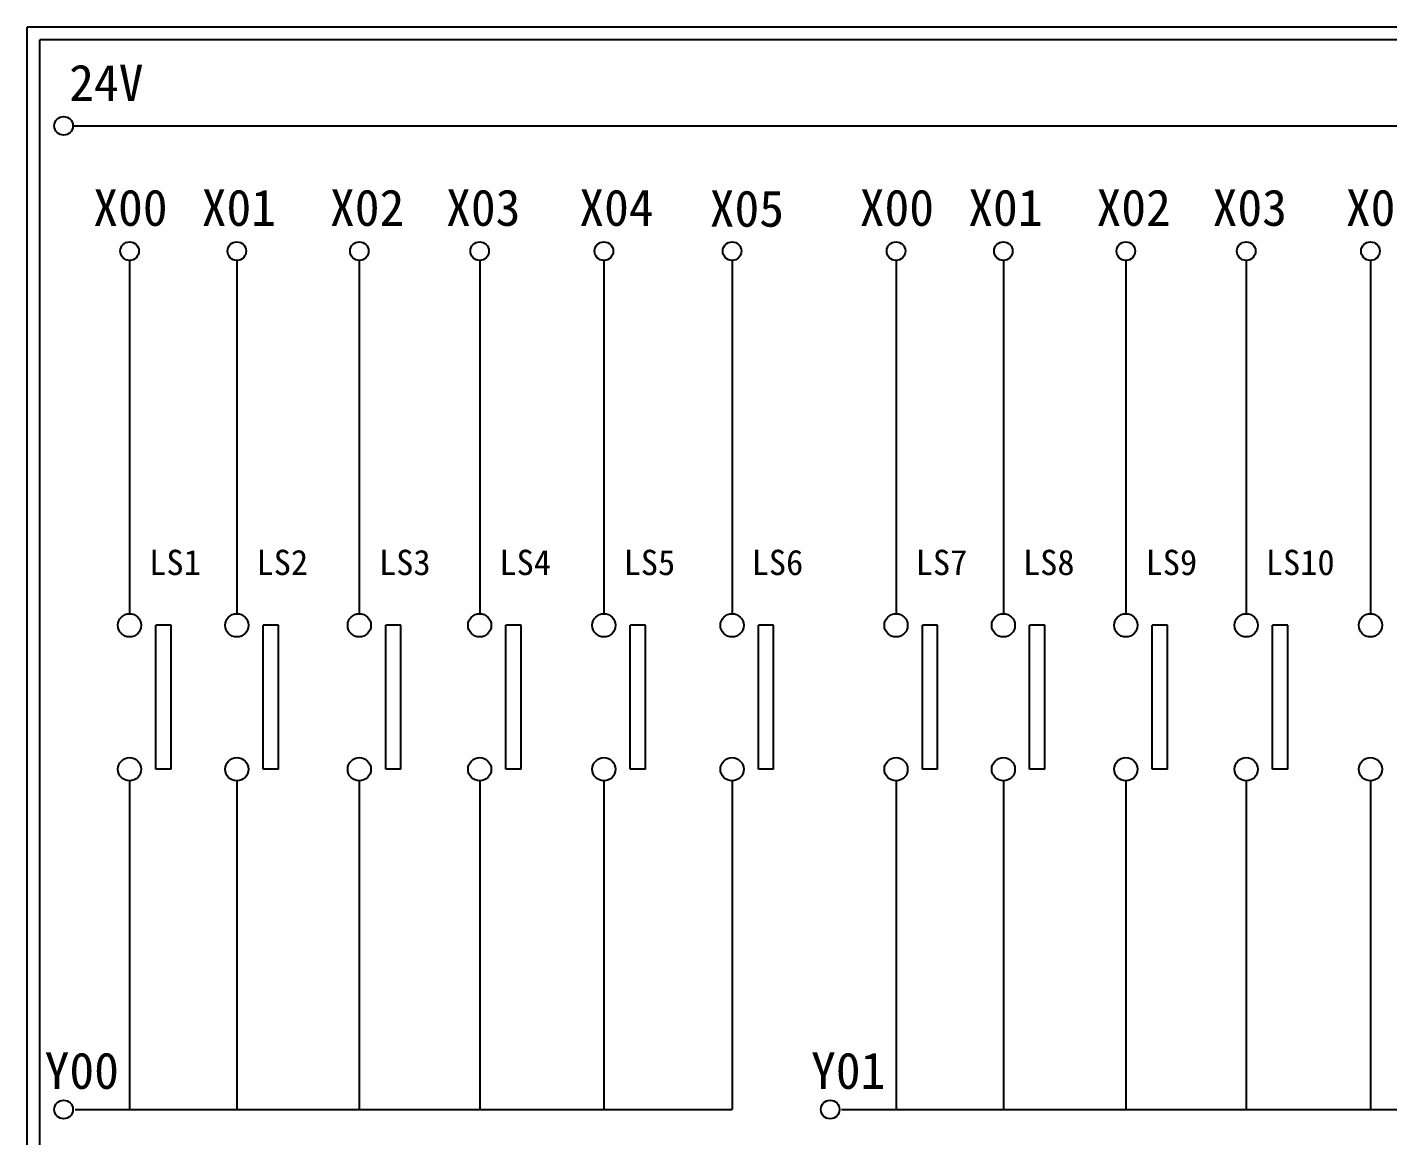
# Model space of a CAD drawing. Extents: x 325 to 612, y 3 to 207.
# Drawn here: x 325.3 to 459.8, y 97.4 to 207 of the extents above; entities that cross this region are included whole.
import ezdxf

# ---------------------------------------------------------------- set-up
doc = ezdxf.new("R2010")
doc.units = 0
doc.layers.get('0').update_dxf_attribs({"linetype": 'CONTINUOUS'})
doc.layers.add('圖框層', color=7, linetype='CONTINUOUS')
doc.layers.add('標尺寸層', color=3, linetype='CONTINUOUS')
doc.styles.add('STSL', font='kaiu.ttf')

msp = doc.modelspace()

# ---------------------------------------------------------------- linework, layer by layer
for p, q in [((339.54, 147.83), (338.04, 147.83)), ((350.15, 147.83), (348.64, 147.83)), ((362.26, 147.83), (360.76, 147.83)), ((374.16, 147.83), (372.65, 147.83)), ((386.44, 147.83), (384.94, 147.83)), ((399.1, 147.83), (397.6, 147.83)), ((415.32, 147.83), (413.82, 147.83)), ((425.92, 147.83), (424.42, 147.83)), ((438.04, 147.83), (436.53, 147.83)), ((449.93, 147.83), (448.43, 147.83)), ((339.54, 133.6), (338.04, 133.6)), ((350.15, 133.6), (348.64, 133.6)), ((362.26, 133.6), (360.76, 133.6)), ((374.16, 133.6), (372.65, 133.6)), ((386.44, 133.6), (384.94, 133.6)), ((399.1, 133.6), (397.6, 133.6)), ((415.32, 133.6), (413.82, 133.6)), ((425.92, 133.6), (424.42, 133.6)), ((438.04, 133.6), (436.53, 133.6)), ((449.93, 133.6), (448.43, 133.6))]:
    msp.add_line(p, q)
at = {"layer": '圖框層', "color": 7}
for p, q in [((612.32, 206.97), (325.32, 206.97)), ((325.32, 3), (325.32, 206.97)), ((611.07, 205.72), (326.57, 205.72)), ((326.57, 4.25), (326.57, 205.72))]:
    msp.add_line(p, q, dxfattribs=at)
at = {"layer": '標尺寸層', "color": 7}
for p, q in [((329.84, 197.22), (607.44, 197.22)), ((335.44, 183.91), (335.44, 148.99)), ((346.04, 183.91), (346.04, 148.99)), ((358.15, 183.91), (358.15, 148.99)), ((370.05, 183.91), (370.05, 148.99)), ((382.33, 183.91), (382.33, 148.99)), ((395, 183.91), (395, 148.99)), ((411.21, 183.91), (411.21, 148.99)), ((421.82, 183.91), (421.82, 148.99)), ((433.93, 183.91), (433.93, 148.99)), ((445.83, 183.91), (445.83, 148.99)), ((458.11, 183.91), (458.11, 148.99)), ((338.04, 133.6), (338.04, 147.83)), ((339.54, 133.6), (339.54, 147.83)), ((348.64, 133.6), (348.64, 147.83)), ((350.15, 133.6), (350.15, 147.83)), ((360.76, 133.6), (360.76, 147.83)), ((362.26, 133.6), (362.26, 147.83)), ((372.65, 133.6), (372.65, 147.83)), ((374.16, 133.6), (374.16, 147.83)), ((384.94, 133.6), (384.94, 147.83)), ((386.44, 133.6), (386.44, 147.83)), ((397.6, 133.6), (397.6, 147.83)), ((399.1, 133.6), (399.1, 147.83)), ((413.82, 133.6), (413.82, 147.83)), ((415.32, 133.6), (415.32, 147.83)), ((424.42, 133.6), (424.42, 147.83)), ((425.92, 133.6), (425.92, 147.83)), ((436.53, 133.6), (436.53, 147.83)), ((438.04, 133.6), (438.04, 147.83)), ((448.43, 133.6), (448.43, 147.83)), ((449.93, 133.6), (449.93, 147.83)), ((335.44, 132.45), (335.44, 99.96)), ((346.04, 132.46), (346.04, 99.96)), ((346.04, 132.45), (346.04, 99.96)), ((358.15, 132.46), (358.15, 99.96)), ((358.15, 132.45), (358.15, 99.96)), ((370.05, 132.46), (370.05, 99.96)), ((370.05, 132.45), (370.05, 99.96)), ((382.33, 132.46), (382.33, 99.96)), ((382.33, 132.45), (382.33, 99.96)), ((395, 132.46), (395, 99.96)), ((395, 132.45), (395, 99.96)), ((411.21, 132.45), (411.21, 99.96)), ((421.82, 132.46), (421.82, 99.96)), ((421.82, 132.45), (421.82, 99.96)), ((433.93, 132.46), (433.93, 99.96)), ((433.93, 132.45), (433.93, 99.96)), ((445.83, 132.46), (445.83, 99.96)), ((445.83, 132.45), (445.83, 99.96)), ((458.11, 132.46), (458.11, 99.96)), ((458.11, 132.45), (458.11, 99.96)), ((330.05, 99.96), (395, 99.96)), ((405.83, 99.96), (470.77, 99.96))]:
    msp.add_line(p, q, dxfattribs=at)
for centre, radius in [((328.92, 197.22), 0.92), ((335.44, 184.83), 0.92), ((346.04, 184.83), 0.92), ((358.15, 184.83), 0.92), ((370.05, 184.83), 0.92), ((382.33, 184.83), 0.92), ((395, 184.83), 0.92), ((411.21, 184.83), 0.92), ((421.82, 184.83), 0.92), ((433.93, 184.83), 0.92), ((445.83, 184.83), 0.92), ((458.11, 184.83), 0.92), ((335.44, 147.83), 1.15), ((346.04, 147.83), 1.15), ((358.15, 147.83), 1.15), ((370.05, 147.83), 1.15), ((382.33, 147.83), 1.15), ((395, 147.83), 1.15), ((411.21, 147.83), 1.15), ((421.82, 147.83), 1.15), ((433.93, 147.83), 1.15), ((445.83, 147.83), 1.15), ((458.11, 147.83), 1.15), ((335.44, 133.6), 1.15), ((346.04, 133.6), 1.15), ((358.15, 133.6), 1.15), ((370.05, 133.6), 1.15), ((382.33, 133.6), 1.15), ((395, 133.6), 1.15), ((411.21, 133.6), 1.15), ((421.82, 133.6), 1.15), ((433.93, 133.6), 1.15), ((445.83, 133.6), 1.15), ((458.11, 133.6), 1.15), ((328.92, 99.96), 0.92), ((404.7, 99.96), 0.92)]:
    msp.add_circle(centre, radius, dxfattribs=at)

# ---------------------------------------------------------------- texts
at = {"layer": '圖框層', "color": 4, "style": 'STSL'}
for s, height, p in [('24V', 3.6, (329.47, 199.68)), ('X00', 3.6, (331.85, 187.33)), ('X01', 3.6, (342.57, 187.33)), ('X02', 3.6, (355.25, 187.33)), ('X03', 3.6, (366.73, 187.33)), ('X04', 3.6, (379.9, 187.33)), ('X05', 3.6, (392.79, 187.24)), ('X00', 3.6, (407.62, 187.33)), ('X01', 3.6, (418.35, 187.33)), ('X02', 3.6, (431.03, 187.33)), ('X03', 3.6, (442.51, 187.33)), ('X04', 3.6, (455.68, 187.33)), ('LS1', 2.5, (337.38, 152.8)), ('LS2', 2.5, (347.99, 152.8)), ('LS3', 2.5, (360.1, 152.8)), ('LS4', 2.5, (372, 152.8)), ('LS5', 2.5, (384.28, 152.8)), ('LS6', 2.5, (396.94, 152.8)), ('LS7', 2.5, (413.16, 152.8)), ('LS8', 2.5, (423.76, 152.8)), ('LS9', 2.5, (435.88, 152.8)), ('LS10', 2.5, (447.77, 152.8)), ('Y00', 3.6, (327.04, 102)), ('Y01', 3.6, (402.81, 102))]:
    msp.add_text(s, height=height, dxfattribs=at).set_placement(p)

doc.saveas('drawing.dxf')
